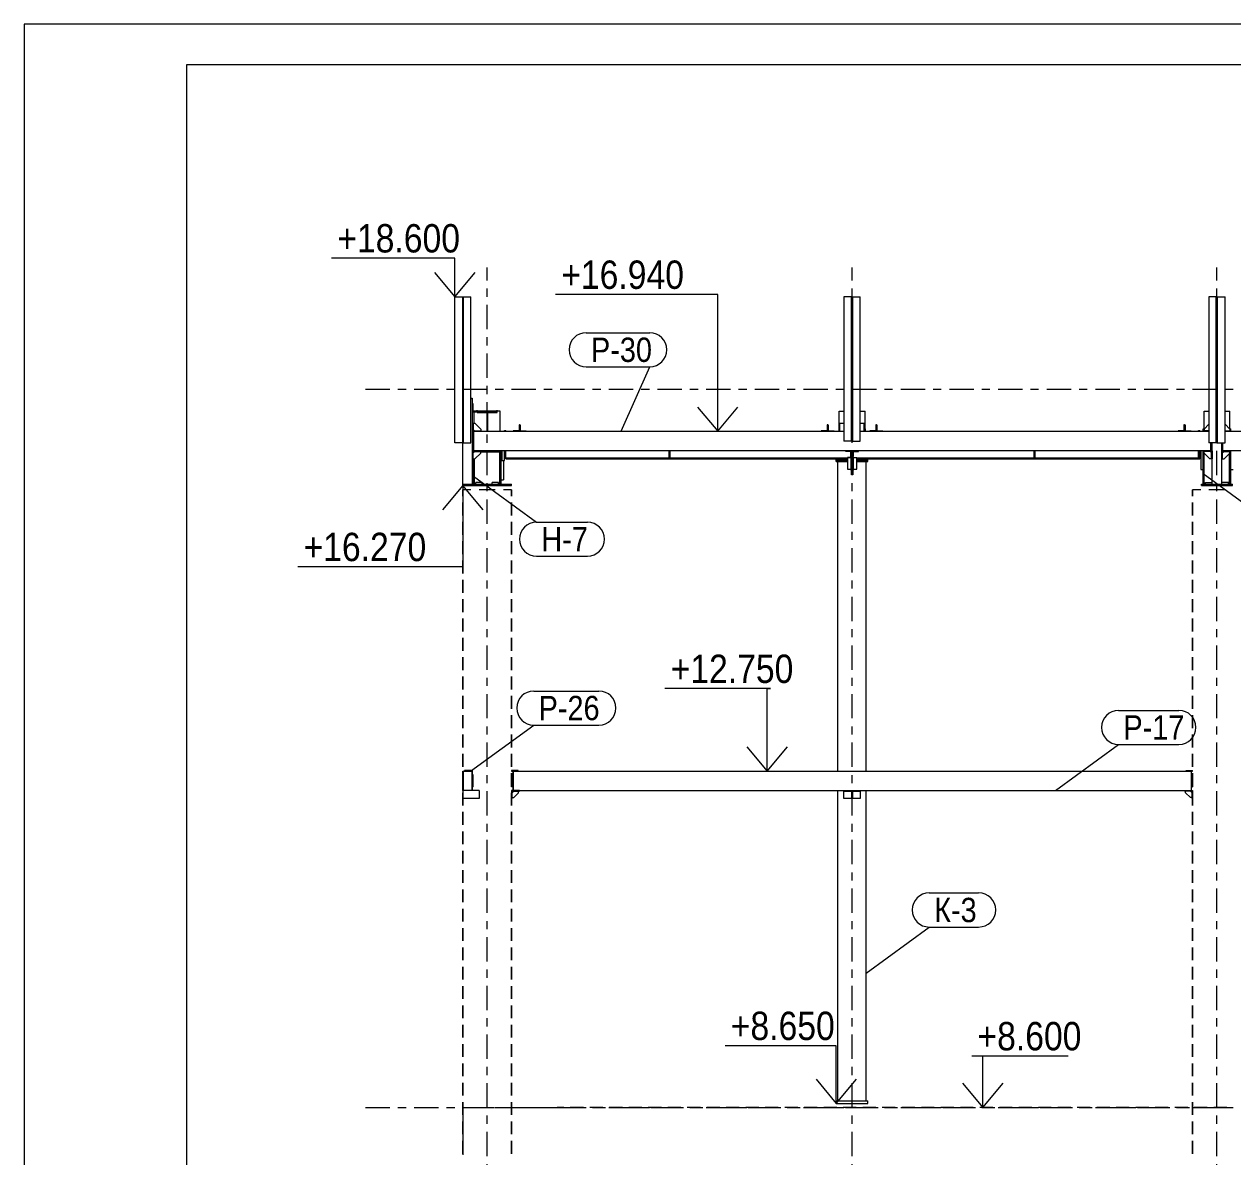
# Model space of a CAD drawing. Header units: millimetres. Extents: x -423 to 766, y -621 to 220.
# Drawn here: x -423.5 to -274.4, y 79.9 to 219.6 of the extents above; entities that cross this region are included whole.
import ezdxf

# ---------------------------------------------------------------- set-up
doc = ezdxf.new("R2010")
doc.units = ezdxf.units.MM
doc.linetypes.add('XKITLINE00', pattern=[0])
doc.linetypes.add('XKITLINE03', pattern=[6, 3, -1, 1, -1])
for name, color, linetype, lineweight in [('DrawingSheet', 5, 'Continuous', 0), ('LevelText', 7, 'Continuous', 0), ('Part', 2, 'Continuous', 0), ('PartMark', 3, 'Continuous', 0), ('ReferenceModel', 1, 'Continuous', 0), ('S-GRID', 1, 'Continuous', 0)]:
    doc.layers.add(name, color=color, linetype=linetype, lineweight=lineweight)
doc.styles.add('GOST type A', font='ARIAL.TTF')

msp = doc.modelspace()

# ---------------------------------------------------------------- linework, layer by layer
at = {"layer": 'DrawingSheet', "linetype": 'XKITLINE00', "lineweight": 0}
for p, q in [((765.51, 219.62), (-423.49, 219.62)), ((-423.49, 219.62), (-423.49, -621.38)), ((760.51, 214.62), (-403.49, 214.62)), ((-403.49, 214.62), (-403.49, -616.38))]:
    msp.add_line(p, q, dxfattribs=at)
at = {"layer": 'LevelText', "linetype": 'XKITLINE00', "lineweight": 0}
for p, q in [((-372.33, 190.76), (-385.58, 190.76)), ((-370.39, 190.76), (-372.33, 190.76)), ((-370.39, 186), (-370.39, 190.76)), ((-372.89, 189), (-370.39, 186)), ((-370.39, 186), (-367.89, 189)), ((-344.71, 186.27), (-357.96, 186.27)), ((-337.96, 186.27), (-344.71, 186.27)), ((-337.96, 169.4), (-337.96, 186.27)), ((-340.46, 172.4), (-337.96, 169.4)), ((-337.96, 169.4), (-335.46, 172.4)), ((-369.39, 162.7), (-371.89, 159.7)), ((-369.39, 162.7), (-369.39, 152.69)), ((-366.89, 159.7), (-369.39, 162.7)), ((-376.49, 152.69), (-389.74, 152.69)), ((-369.39, 152.69), (-376.49, 152.69)), ((-331.44, 137.66), (-344.47, 137.66)), ((-331.87, 127.5), (-331.87, 137.66)), ((-331.87, 137.66), (-331.44, 137.66)), ((-334.37, 130.5), (-331.87, 127.5)), ((-331.87, 127.5), (-329.37, 130.5)), ((-325.39, 93.62), (-337.05, 93.62)), ((-323.34, 93.62), (-325.39, 93.62)), ((-323.34, 86.5), (-323.34, 93.62)), ((-305.26, 92.35), (-306.63, 92.35)), ((-294.75, 92.35), (-306.63, 92.35)), ((-305.26, 86), (-305.26, 92.35)), ((-325.84, 89.5), (-323.34, 86.5)), ((-323.34, 86.5), (-320.84, 89.5)), ((-307.76, 89), (-305.26, 86)), ((-305.26, 86), (-302.76, 89))]:
    msp.add_line(p, q, dxfattribs=at)
at = {"layer": 'Part', "linetype": 'XKITLINE00', "lineweight": 0}
for p, q in [((-370.39, 168), (-370.39, 186)), ((-370.39, 186), (-369.39, 186)), ((-369.39, 168), (-369.39, 186)), ((-369.39, 186), (-368.39, 186)), ((-369.31, 168), (-369.31, 186)), ((-368.39, 168), (-368.39, 186)), ((-321.39, 186), (-322.39, 186)), ((-322.39, 186), (-322.39, 168.2)), ((-321.47, 168.2), (-321.47, 186)), ((-321.39, 186), (-321.39, 168.2)), ((-321.39, 168.2), (-321.39, 186)), ((-321.39, 186), (-320.39, 186)), ((-321.31, 168.2), (-321.31, 186)), ((-320.39, 168.2), (-320.39, 186)), ((-276.39, 186), (-277.39, 186)), ((-277.39, 186), (-277.39, 168)), ((-276.47, 168), (-276.47, 186)), ((-276.39, 186), (-276.39, 168)), ((-276.39, 168), (-276.39, 186)), ((-276.39, 186), (-275.39, 186)), ((-276.31, 168), (-276.31, 186)), ((-275.39, 168), (-275.39, 186)), ((-368.39, 173.5), (-368.24, 173.5)), ((-368.39, 173.46), (-368.19, 173.46)), ((-368.24, 173.5), (-368.24, 173.46)), ((-368.19, 162.9), (-368.19, 173.46)), ((-368.11, 172.8), (-368.19, 172.8)), ((-368.19, 171.8), (-367.64, 171.8)), ((-368.11, 171.88), (-368.11, 172.8)), ((-367.19, 171.88), (-368.11, 171.88)), ((-367.99, 171.88), (-367.99, 171.9)), ((-364.79, 171.9), (-367.99, 171.9)), ((-367.99, 170.4), (-367.99, 171.8)), ((-367.64, 171.9), (-367.64, 172.03)), ((-367.64, 171.72), (-367.64, 171.8)), ((-367.64, 171.8), (-365.14, 171.8)), ((-367.64, 171.72), (-365.14, 171.72)), ((-367.19, 171.8), (-367.19, 171.88)), ((-366.43, 171.72), (-366.43, 169.4)), ((-366.43, 171.72), (-366.35, 171.72)), ((-366.35, 171.72), (-366.35, 169.4)), ((-365.14, 171.9), (-365.14, 172.03)), ((-365.14, 171.72), (-365.14, 171.8)), ((-364.79, 169.4), (-364.79, 171.9)), ((-322.99, 169.7), (-322.99, 171.9)), ((-322.99, 171.9), (-322.39, 171.9)), ((-320.39, 171.9), (-319.79, 171.9)), ((-319.79, 169.7), (-319.79, 171.9)), ((-277.99, 169.7), (-277.99, 171.9)), ((-277.99, 171.9), (-277.39, 171.9)), ((-275.39, 171.9), (-274.79, 171.9)), ((-274.79, 169.7), (-274.79, 171.9)), ((-368.19, 169.4), (-368.19, 170.4)), ((-368.19, 170.4), (-368.11, 170.4)), ((-368.11, 170.4), (-367.91, 170.4)), ((-368.11, 170.4), (-368.11, 169.48)), ((-367.91, 170.4), (-367.19, 169.68)), ((-366.43, 170.76), (-366.35, 170.76)), ((-362.39, 170.2), (-362.46, 170.2)), ((-362.46, 170.2), (-362.46, 169.47)), ((-362.39, 169.4), (-362.39, 170.2)), ((-362.39, 169.4), (-362.39, 170.2)), ((-362.39, 170.2), (-362.32, 170.2)), ((-362.32, 170.2), (-362.32, 169.47)), ((-324.39, 170.2), (-324.46, 170.2)), ((-324.46, 170.2), (-324.46, 169.47)), ((-324.39, 169.4), (-324.39, 170.2)), ((-324.39, 170.2), (-324.32, 170.2)), ((-324.39, 169.4), (-324.39, 170.2)), ((-324.32, 170.2), (-324.32, 169.47)), ((-322.89, 170.4), (-322.39, 170.4)), ((-322.89, 169.4), (-322.89, 170.4)), ((-320.39, 170.4), (-319.89, 170.4)), ((-319.89, 169.4), (-319.89, 170.4)), ((-319.79, 169.8), (-319.79, 170.9)), ((-318.39, 170.2), (-318.46, 170.2)), ((-318.46, 170.2), (-318.46, 169.47)), ((-318.39, 169.4), (-318.39, 170.2)), ((-318.39, 170.2), (-318.32, 170.2)), ((-318.39, 169.4), (-318.39, 170.2)), ((-318.32, 170.2), (-318.32, 169.47)), ((-280.39, 170.2), (-280.46, 170.2)), ((-280.46, 170.2), (-280.46, 169.47)), ((-280.39, 169.4), (-280.39, 170.2)), ((-280.39, 169.4), (-280.39, 170.2)), ((-280.39, 170.2), (-280.32, 170.2)), ((-280.32, 170.2), (-280.32, 169.47)), ((-277.39, 170.28), (-277.99, 169.68)), ((-275.39, 170.28), (-274.79, 169.68)), ((-367.19, 169.4), (-368.19, 169.4)), ((-367.96, 169.48), (-368.11, 169.63)), ((-368.11, 169.48), (-367.19, 169.48)), ((-368.09, 169.35), (-368.09, 167.05)), ((-368.09, 169.35), (-368.05, 169.35)), ((-368.05, 169.4), (-322.39, 169.4)), ((-368.05, 167), (-368.05, 169.4)), ((-367.99, 169.48), (-367.99, 169.51)), ((-367.19, 169.68), (-367.19, 169.48)), ((-367.19, 169.48), (-367.19, 169.4)), ((-364.27, 169.4), (-364.27, 169.5)), ((-364.27, 169.5), (-364.11, 169.5)), ((-364.11, 169.4), (-364.11, 169.5)), ((-364.11, 169.4), (-363.19, 169.4)), ((-364.11, 169.4), (-364.11, 169.4)), ((-362.46, 169.47), (-363.19, 169.47)), ((-363.19, 169.47), (-363.19, 169.4)), ((-362.32, 169.47), (-361.59, 169.47)), ((-361.59, 169.47), (-361.59, 169.4)), ((-361.59, 169.4), (-325.19, 169.4)), ((-324.46, 169.47), (-325.19, 169.47)), ((-325.19, 169.47), (-325.19, 169.4)), ((-324.32, 169.47), (-323.59, 169.47)), ((-323.59, 169.47), (-323.59, 169.4)), ((-323.59, 169.4), (-322.89, 169.4)), ((-322.99, 169.7), (-322.89, 169.7)), ((-322.99, 169.4), (-322.99, 169.7)), ((-322.89, 169.4), (-322.39, 169.4)), ((-320.39, 169.4), (-277.39, 169.4)), ((-320.39, 169.4), (-319.89, 169.4)), ((-319.89, 169.7), (-319.79, 169.7)), ((-319.89, 169.4), (-319.19, 169.4)), ((-319.79, 169.7), (-319.79, 169.4)), ((-318.46, 169.47), (-319.19, 169.47)), ((-319.19, 169.47), (-319.19, 169.4)), ((-318.32, 169.47), (-317.59, 169.47)), ((-317.59, 169.47), (-317.59, 169.4)), ((-317.59, 169.4), (-281.19, 169.4)), ((-280.46, 169.47), (-281.19, 169.47)), ((-281.19, 169.47), (-281.19, 169.4)), ((-280.32, 169.47), (-279.59, 169.47)), ((-279.59, 169.47), (-279.59, 169.4)), ((-279.59, 169.4), (-278.67, 169.4)), ((-278.67, 169.5), (-278.51, 169.5)), ((-278.67, 169.4), (-278.67, 169.5)), ((-278.51, 169.4), (-278.51, 169.5)), ((-278.1, 169.7), (-277.97, 169.7)), ((-278.1, 169.4), (-278.1, 169.7)), ((-277.99, 169.68), (-277.99, 169.48)), ((-277.39, 169.48), (-277.99, 169.48)), ((-277.99, 169.48), (-277.99, 169.4)), ((-277.99, 169.4), (-277.39, 169.4)), ((-275.39, 169.48), (-274.79, 169.48)), ((-275.39, 169.4), (-241.39, 169.4)), ((-274.79, 169.4), (-275.39, 169.4)), ((-274.81, 169.7), (-274.68, 169.7)), ((-274.79, 169.68), (-274.79, 169.48)), ((-274.79, 169.48), (-274.79, 169.4)), ((-274.68, 169.4), (-274.68, 169.7)), ((-369.39, 168), (-370.39, 168)), ((-369.39, 162.9), (-369.39, 168)), ((-369.39, 168), (-368.39, 168)), ((-368.19, 167), (-368.19, 166)), ((-367.19, 167), (-368.19, 167)), ((-368.09, 168.1), (-368.1, 168.1)), ((-368.1, 168.1), (-368.1, 167.8)), ((-368.1, 167.8), (-368.09, 167.8)), ((-368.1, 167), (-368.1, 167.8)), ((-368.09, 167.05), (-368.05, 167.05)), ((-277.13, 167), (-368.05, 167)), ((-367.19, 166.92), (-367.19, 167)), ((-364.84, 166.95), (-367.19, 166.95)), ((-364.84, 166.85), (-364.84, 166.95)), ((-364.83, 162.9), (-364.83, 167)), ((-364.68, 162.9), (-364.68, 167)), ((-364.67, 166), (-364.67, 167)), ((-364.57, 167), (-364.57, 166)), ((-364.27, 165.8), (-364.27, 167)), ((-364.11, 166.14), (-364.11, 167)), ((-343.97, 167), (-343.97, 166.15)), ((-343.81, 166.15), (-343.81, 167)), ((-321.39, 168.2), (-322.39, 168.2)), ((-322.17, 166.92), (-322.17, 167)), ((-322.17, 167), (-321.47, 167)), ((-321.47, 167), (-321.47, 166.3)), ((-321.31, 167), (-321.47, 167)), ((-321.47, 167), (-321.47, 165.68)), ((-321.39, 168.2), (-320.39, 168.2)), ((-321.31, 167), (-321.31, 166.3)), ((-320.61, 167), (-321.31, 167)), ((-321.31, 167), (-321.31, 165.68)), ((-320.61, 166.92), (-320.61, 167)), ((-298.97, 167), (-298.97, 166.15)), ((-298.81, 166.15), (-298.81, 167)), ((-278.67, 166.14), (-278.67, 167)), ((-278.51, 166), (-278.51, 167)), ((-278.4, 167), (-278.4, 164.7)), ((-278.1, 162.9), (-278.1, 167)), ((-277.99, 166.92), (-277.99, 167)), ((-277.99, 167), (-276.99, 167)), ((-276.39, 168), (-277.39, 168)), ((-277.13, 167), (-277.13, 168)), ((-277.09, 167.05), (-277.13, 167.05)), ((-277.09, 168), (-277.09, 167.05)), ((-276.99, 162.9), (-276.99, 168)), ((-276.99, 167), (-276.99, 166)), ((-276.39, 168), (-275.39, 168)), ((-275.79, 162.9), (-275.79, 168)), ((-275.79, 167), (-275.79, 166)), ((-274.79, 167), (-275.79, 167)), ((-275.69, 168), (-275.69, 167.05)), ((-275.69, 167.05), (-275.65, 167.05)), ((-275.65, 167), (-275.65, 168)), ((-205.13, 167), (-275.65, 167)), ((-274.79, 166.92), (-274.79, 167)), ((-274.68, 162.9), (-274.68, 167)), ((-368.19, 166), (-368.11, 166)), ((-368.19, 165.8), (-368.1, 165.8)), ((-368.11, 166.77), (-367.96, 166.92)), ((-368.11, 166), (-368.11, 166.92)), ((-368.11, 166.92), (-367.19, 166.92)), ((-368.11, 166), (-367.91, 166)), ((-368.1, 166.78), (-368.1, 166.92)), ((-368.1, 162.9), (-368.1, 166)), ((-367.95, 162.9), (-367.95, 166)), ((-367.91, 166), (-367.19, 166.72)), ((-367.19, 166.72), (-367.19, 166.92)), ((-367.19, 166.85), (-364.84, 166.85)), ((-364.68, 165.8), (-364.38, 165.8)), ((-364.57, 166), (-364.67, 166)), ((-364.57, 166), (-364.57, 165.8)), ((-364.57, 165.8), (-364.27, 165.8)), ((-364.38, 165.8), (-364.38, 163.4)), ((-364.11, 166.14), (-321.97, 166.14)), ((-364.11, 166), (-364.11, 166.14)), ((-364.11, 166), (-323.34, 166)), ((-343.97, 166.15), (-343.81, 166.15)), ((-323.34, 165.84), (-323.34, 166)), ((-323.34, 166), (-321.97, 166)), ((-323.34, 165.84), (-321.97, 165.84)), ((-323.34, 165.68), (-323.34, 165.84)), ((-323.34, 165.84), (-321.97, 165.84)), ((-323.34, 165.68), (-321.97, 165.68)), ((-323.13, 127.5), (-323.13, 165.68)), ((-321.55, 166.92), (-322.17, 166.92)), ((-321.47, 166.18), (-321.97, 166.18)), ((-321.97, 166.18), (-321.97, 164.73)), ((-321.97, 166.16), (-321.55, 166.16)), ((-321.55, 166.3), (-321.55, 166.92)), ((-321.47, 166.3), (-321.55, 166.3)), ((-321.55, 166.16), (-321.55, 164.6)), ((-321.55, 166.03), (-321.47, 166.03)), ((-321.47, 165), (-321.47, 165.68)), ((-321.31, 165.68), (-321.47, 165.68)), ((-321.31, 166.3), (-321.23, 166.3)), ((-321.31, 166.18), (-320.81, 166.18)), ((-321.31, 166.03), (-321.23, 166.03)), ((-321.31, 165), (-321.31, 165.68)), ((-321.23, 166.3), (-321.23, 166.92)), ((-321.23, 166.92), (-320.61, 166.92)), ((-321.23, 164.6), (-321.23, 166.16)), ((-321.23, 166.16), (-320.81, 166.16)), ((-320.81, 164.73), (-320.81, 166.18)), ((-320.81, 166.14), (-278.67, 166.14)), ((-320.81, 166), (-319.44, 166)), ((-320.81, 165.84), (-319.44, 165.84)), ((-320.81, 165.84), (-319.44, 165.84)), ((-320.81, 165.68), (-319.44, 165.68)), ((-319.65, 127.5), (-319.65, 165.68)), ((-319.44, 166), (-278.67, 166)), ((-319.44, 165.84), (-319.44, 166)), ((-319.44, 165.68), (-319.44, 165.84)), ((-298.97, 166.15), (-298.81, 166.15)), ((-278.67, 166), (-278.67, 166.14)), ((-278.67, 166), (-278.51, 166)), ((-277.99, 166.72), (-277.99, 166.92)), ((-277.07, 166.92), (-277.99, 166.92)), ((-277.27, 166), (-277.99, 166.72)), ((-277.95, 162.9), (-277.95, 166.68)), ((-277.07, 166), (-277.27, 166)), ((-277.07, 166.77), (-277.22, 166.92)), ((-277.07, 166), (-277.07, 166.92)), ((-276.99, 166), (-277.07, 166)), ((-275.79, 166), (-275.71, 166)), ((-275.71, 166), (-275.71, 166.92)), ((-275.71, 166.92), (-274.79, 166.92)), ((-275.71, 166.77), (-275.56, 166.92)), ((-275.71, 166), (-275.51, 166)), ((-275.51, 166), (-274.79, 166.72)), ((-274.83, 162.9), (-274.83, 166.68)), ((-274.79, 166.72), (-274.79, 166.92)), ((-321.97, 164.73), (-321.55, 164.73)), ((-321.55, 164.6), (-321.47, 164.6)), ((-321.47, 165.23), (-321.31, 165.23)), ((-321.47, 164.03), (-321.47, 165)), ((-321.47, 164.93), (-321.31, 164.93)), ((-321.31, 164.03), (-321.47, 164.03)), ((-321.31, 165), (-321.31, 164.03)), ((-321.31, 164.6), (-321.23, 164.6)), ((-321.23, 164.73), (-320.81, 164.73)), ((-278.4, 164.7), (-278.1, 164.7)), ((-274.68, 164.7), (-274.38, 164.7)), ((-369.39, 162.9), (-368.19, 162.9)), ((-369.39, 162.7), (-369.39, 162.9)), ((-369.39, 162.9), (-363.39, 162.9)), ((-369.39, 162.7), (-363.39, 162.7)), ((-368.19, 163.4), (-368.1, 163.4)), ((-367.79, 162.9), (-367.79, 163.1)), ((-366.99, 163.1), (-367.79, 163.1)), ((-366.99, 162.9), (-366.99, 163.1)), ((-365.79, 162.9), (-365.79, 163.1)), ((-364.99, 163.1), (-365.79, 163.1)), ((-364.99, 162.9), (-364.99, 163.1)), ((-364.68, 163.4), (-364.38, 163.4)), ((-363.39, 162.7), (-363.39, 162.9)), ((-278.29, 162.7), (-278.29, 162.9)), ((-278.29, 162.9), (-274.49, 162.9)), ((-278.29, 162.7), (-274.49, 162.7)), ((-277.79, 162.9), (-277.79, 163.1)), ((-277.79, 163.1), (-276.99, 163.1)), ((-276.99, 162.9), (-275.79, 162.9)), ((-274.99, 163.1), (-275.79, 163.1)), ((-274.99, 162.9), (-274.99, 163.1)), ((-274.49, 162.7), (-274.49, 162.9)), ((-369.39, 125.1), (-369.39, 127.5)), ((-369.39, 127.5), (-369.19, 127.5)), ((-368.23, 127.46), (-369.35, 127.46)), ((-369.35, 127.46), (-369.35, 125.14)), ((-369.19, 127.5), (-369.19, 127.58)), ((-368.19, 127.58), (-369.19, 127.58)), ((-368.19, 127.5), (-369.19, 127.5)), ((-368.23, 125.14), (-368.23, 127.46)), ((-368.19, 127.5), (-368.19, 127.58)), ((-368.19, 127.05), (-368.19, 127.5)), ((-368.11, 127.05), (-368.19, 127.05)), ((-368.19, 125.55), (-368.19, 127.05)), ((-368.11, 125.55), (-368.11, 127.05)), ((-362.59, 127.58), (-363.39, 127.58)), ((-363.39, 127.58), (-363.39, 127.5)), ((-363.39, 127.5), (-363.19, 127.5)), ((-363.39, 127.05), (-363.23, 127.05)), ((-363.39, 125.55), (-363.39, 127.05)), ((-363.23, 127.46), (-363.23, 125.14)), ((-363.23, 127.46), (-363.19, 127.46)), ((-363.19, 127.5), (-363.19, 125.1)), ((-363.19, 127.5), (-279.59, 127.5)), ((-362.59, 127.5), (-362.59, 127.58)), ((-280.19, 127.5), (-280.19, 127.58)), ((-280.19, 127.58), (-279.39, 127.58)), ((-279.59, 127.5), (-279.59, 125.1)), ((-279.59, 127.5), (-279.39, 127.5)), ((-279.55, 127.46), (-279.59, 127.46)), ((-279.55, 125.14), (-279.55, 127.46)), ((-279.55, 127.05), (-279.39, 127.05)), ((-279.39, 127.5), (-279.39, 127.58)), ((-279.39, 127.05), (-279.39, 125.55)), ((-368.11, 125.55), (-368.19, 125.55)), ((-368.19, 125.1), (-368.19, 125.55)), ((-363.23, 125.55), (-363.39, 125.55)), ((-279.55, 125.55), (-279.39, 125.55)), ((-367.39, 125.1), (-369.39, 125.1)), ((-369.39, 125.1), (-369.39, 124.1)), ((-367.39, 124.1), (-369.39, 124.1)), ((-369.35, 125.14), (-368.23, 125.14)), ((-367.39, 125.1), (-367.39, 124.1)), ((-363.39, 125.1), (-363.39, 124.1)), ((-362.39, 125.1), (-363.39, 125.1)), ((-363.39, 124.1), (-363.31, 124.1)), ((-363.31, 124.82), (-363.11, 125.02)), ((-363.31, 124.1), (-363.31, 125.02)), ((-363.31, 125.02), (-362.39, 125.02)), ((-363.31, 124.22), (-363.11, 124.22)), ((-363.23, 125.14), (-363.19, 125.14)), ((-363.19, 125.1), (-279.59, 125.1)), ((-363.11, 124.22), (-362.51, 124.82)), ((-362.51, 124.82), (-362.51, 125.02)), ((-362.39, 125.02), (-362.39, 125.1)), ((-323.13, 86.8), (-323.13, 125.1)), ((-322.39, 124.1), (-322.39, 125.1)), ((-322.39, 125.02), (-320.39, 125.02)), ((-320.39, 124.1), (-322.39, 124.1)), ((-321.44, 124.22), (-321.44, 125.02)), ((-321.44, 124.82), (-321.34, 124.82)), ((-321.34, 124.22), (-321.44, 124.22)), ((-321.34, 125.02), (-321.34, 124.22)), ((-320.39, 125.1), (-320.39, 124.1)), ((-319.65, 86.8), (-319.65, 125.1)), ((-280.39, 125.02), (-280.39, 125.1)), ((-280.39, 125.1), (-279.39, 125.1)), ((-279.47, 125.02), (-280.39, 125.02)), ((-280.27, 124.82), (-280.27, 125.02)), ((-279.67, 124.22), (-280.27, 124.82)), ((-279.47, 124.82), (-279.67, 125.02)), ((-279.47, 124.22), (-279.67, 124.22)), ((-279.59, 125.14), (-279.55, 125.14)), ((-279.47, 124.1), (-279.47, 125.02)), ((-279.39, 124.1), (-279.47, 124.1)), ((-279.39, 125.1), (-279.39, 124.1)), ((-323.34, 86.5), (-323.34, 86.8)), ((-323.34, 86.8), (-319.44, 86.8)), ((-323.34, 86.5), (-319.44, 86.5)), ((-319.44, 86.5), (-319.44, 86.8))]:
    msp.add_line(p, q, dxfattribs=at)
at = {"layer": 'PartMark', "linetype": 'XKITLINE00', "lineweight": 0}
for p, q in [((-354.19, 181.56), (-346.34, 181.56)), ((-354.19, 177.36), (-346.34, 177.36)), ((-349.86, 169.4), (-346.34, 177.36)), ((-278.09, 164.2), (-270.31, 158.52)), ((-368.09, 163.88), (-360.31, 158.2)), ((-360.31, 158.2), (-354.03, 158.2)), ((-360.31, 154), (-354.03, 154)), ((-360.65, 137.37), (-352.61, 137.37)), ((-288.53, 134.98), (-281.08, 134.98)), ((-368.43, 127.5), (-360.65, 133.17)), ((-360.65, 133.17), (-352.61, 133.17)), ((-296.31, 125.1), (-288.53, 130.78)), ((-288.53, 130.78), (-281.08, 130.78)), ((-311.87, 112.46), (-305.78, 112.46)), ((-319.65, 102.58), (-311.87, 108.26)), ((-311.87, 108.26), (-305.78, 108.26))]:
    msp.add_line(p, q, dxfattribs=at)
for centre, start, end in [((-354.19, 179.46), 90, 270), ((-346.34, 179.46), 270, 90), ((-360.31, 156.1), 90, 270), ((-354.03, 156.1), 270, 90), ((-360.65, 135.27), 90, 270), ((-352.61, 135.27), 270, 90), ((-288.53, 132.88), 90, 270), ((-281.08, 132.88), 270, 90), ((-311.87, 110.36), 90, 270), ((-305.78, 110.36), 270, 90)]:
    msp.add_arc(centre, 2.1, start, end, dxfattribs=at)
at = {"layer": 'ReferenceModel', "linetype": 'XKITLINE00', "lineweight": 0}
for p, q in [((-368.39, 162.2), (-369.39, 162.2)), ((-368.39, 162.2), (-369.39, 162.2)), ((-369.39, 162.2), (-369.39, 161.4)), ((-369.39, 161.4), (-369.39, 162.2)), ((-368.39, 162.2), (-369.39, 162.2)), ((-369.39, 162.2), (-369.39, 161.4)), ((-365.39, 162.2), (-367.39, 162.2)), ((-365.39, 162.2), (-367.39, 162.2)), ((-365.39, 162.2), (-367.39, 162.2)), ((-363.39, 162.2), (-364.39, 162.2)), ((-363.39, 162.2), (-364.39, 162.2)), ((-363.39, 162.2), (-364.39, 162.2)), ((-363.39, 162.2), (-363.39, 161.4)), ((-363.39, 161.4), (-363.39, 162.2)), ((-363.39, 162.2), (-363.39, 161.4)), ((-278.39, 162.2), (-279.39, 162.2)), ((-278.39, 162.2), (-279.39, 162.2)), ((-279.39, 162.2), (-279.39, 161.4)), ((-279.39, 161.4), (-279.39, 162.2)), ((-278.39, 162.2), (-279.39, 162.2)), ((-279.39, 162.2), (-279.39, 161.4)), ((-275.39, 162.2), (-277.39, 162.2)), ((-275.39, 162.2), (-277.39, 162.2)), ((-275.39, 162.2), (-277.39, 162.2)), ((-369.39, 160.61), (-369.39, 159.02)), ((-369.39, 159.02), (-369.39, 160.61)), ((-369.39, 160.61), (-369.39, 159.02)), ((-363.39, 160.61), (-363.39, 159.02)), ((-363.39, 159.02), (-363.39, 160.61)), ((-363.39, 160.61), (-363.39, 159.02)), ((-279.39, 160.61), (-279.39, 159.02)), ((-279.39, 159.02), (-279.39, 160.61)), ((-279.39, 160.61), (-279.39, 159.02)), ((-369.39, 158.22), (-369.39, 156.63)), ((-369.39, 156.63), (-369.39, 158.22)), ((-369.39, 158.22), (-369.39, 156.63)), ((-363.39, 158.22), (-363.39, 156.63)), ((-363.39, 156.63), (-363.39, 158.22)), ((-363.39, 158.22), (-363.39, 156.63)), ((-279.39, 158.22), (-279.39, 156.63)), ((-279.39, 156.63), (-279.39, 158.22)), ((-279.39, 158.22), (-279.39, 156.63)), ((-369.39, 155.84), (-369.39, 154.25)), ((-369.39, 154.25), (-369.39, 155.84)), ((-369.39, 155.84), (-369.39, 154.25)), ((-363.39, 155.84), (-363.39, 154.25)), ((-363.39, 154.25), (-363.39, 155.84)), ((-363.39, 155.84), (-363.39, 154.25)), ((-279.39, 155.84), (-279.39, 154.25)), ((-279.39, 154.25), (-279.39, 155.84)), ((-279.39, 155.84), (-279.39, 154.25)), ((-369.39, 153.45), (-369.39, 151.86)), ((-369.39, 151.86), (-369.39, 153.45)), ((-369.39, 153.45), (-369.39, 151.86)), ((-363.39, 153.45), (-363.39, 151.86)), ((-363.39, 151.86), (-363.39, 153.45)), ((-363.39, 153.45), (-363.39, 151.86)), ((-279.39, 153.45), (-279.39, 151.86)), ((-279.39, 151.86), (-279.39, 153.45)), ((-279.39, 153.45), (-279.39, 151.86)), ((-369.39, 151.07), (-369.39, 149.48)), ((-369.39, 149.48), (-369.39, 151.07)), ((-369.39, 151.07), (-369.39, 149.48)), ((-363.39, 151.07), (-363.39, 149.48)), ((-363.39, 149.48), (-363.39, 151.07)), ((-363.39, 151.07), (-363.39, 149.48)), ((-279.39, 151.07), (-279.39, 149.48)), ((-279.39, 149.48), (-279.39, 151.07)), ((-279.39, 151.07), (-279.39, 149.48)), ((-369.39, 148.68), (-369.39, 147.09)), ((-369.39, 147.09), (-369.39, 148.68)), ((-369.39, 148.68), (-369.39, 147.09)), ((-363.39, 148.68), (-363.39, 147.09)), ((-363.39, 147.09), (-363.39, 148.68)), ((-363.39, 148.68), (-363.39, 147.09)), ((-279.39, 148.68), (-279.39, 147.09)), ((-279.39, 147.09), (-279.39, 148.68)), ((-279.39, 148.68), (-279.39, 147.09)), ((-369.39, 146.3), (-369.39, 144.71)), ((-369.39, 144.71), (-369.39, 146.3)), ((-369.39, 146.3), (-369.39, 144.71)), ((-363.39, 146.3), (-363.39, 144.71)), ((-363.39, 144.71), (-363.39, 146.3)), ((-363.39, 146.3), (-363.39, 144.71)), ((-279.39, 146.3), (-279.39, 144.71)), ((-279.39, 144.71), (-279.39, 146.3)), ((-279.39, 146.3), (-279.39, 144.71)), ((-369.39, 143.91), (-369.39, 142.32)), ((-369.39, 142.32), (-369.39, 143.91)), ((-369.39, 143.91), (-369.39, 142.32)), ((-363.39, 143.91), (-363.39, 142.32)), ((-363.39, 142.32), (-363.39, 143.91)), ((-363.39, 143.91), (-363.39, 142.32)), ((-279.39, 143.91), (-279.39, 142.32)), ((-279.39, 142.32), (-279.39, 143.91)), ((-279.39, 143.91), (-279.39, 142.32)), ((-369.39, 141.53), (-369.39, 139.94)), ((-369.39, 139.94), (-369.39, 141.53)), ((-369.39, 141.53), (-369.39, 139.94)), ((-363.39, 141.53), (-363.39, 139.94)), ((-363.39, 139.94), (-363.39, 141.53)), ((-363.39, 141.53), (-363.39, 139.94)), ((-279.39, 141.53), (-279.39, 139.94)), ((-279.39, 139.94), (-279.39, 141.53)), ((-279.39, 141.53), (-279.39, 139.94)), ((-369.39, 139.14), (-369.39, 137.55)), ((-369.39, 137.55), (-369.39, 139.14)), ((-369.39, 139.14), (-369.39, 137.55)), ((-363.39, 139.14), (-363.39, 137.55)), ((-363.39, 137.55), (-363.39, 139.14)), ((-363.39, 139.14), (-363.39, 137.55)), ((-279.39, 139.14), (-279.39, 137.55)), ((-279.39, 137.55), (-279.39, 139.14)), ((-279.39, 139.14), (-279.39, 137.55)), ((-369.39, 136.76), (-369.39, 135.17)), ((-369.39, 135.17), (-369.39, 136.76)), ((-369.39, 136.76), (-369.39, 135.17)), ((-363.39, 136.76), (-363.39, 135.17)), ((-363.39, 135.17), (-363.39, 136.76)), ((-363.39, 136.76), (-363.39, 135.17)), ((-279.39, 136.76), (-279.39, 135.17)), ((-279.39, 135.17), (-279.39, 136.76)), ((-279.39, 136.76), (-279.39, 135.17)), ((-369.39, 134.37), (-369.39, 132.78)), ((-369.39, 132.78), (-369.39, 134.37)), ((-369.39, 134.37), (-369.39, 132.78)), ((-363.39, 134.37), (-363.39, 132.78)), ((-363.39, 132.78), (-363.39, 134.37)), ((-363.39, 134.37), (-363.39, 132.78)), ((-279.39, 134.37), (-279.39, 132.78)), ((-279.39, 132.78), (-279.39, 134.37)), ((-279.39, 134.37), (-279.39, 132.78)), ((-369.39, 131.99), (-369.39, 130.4)), ((-369.39, 130.4), (-369.39, 131.99)), ((-369.39, 131.99), (-369.39, 130.4)), ((-363.39, 131.99), (-363.39, 130.4)), ((-363.39, 130.4), (-363.39, 131.99)), ((-363.39, 131.99), (-363.39, 130.4)), ((-279.39, 131.99), (-279.39, 130.4)), ((-279.39, 130.4), (-279.39, 131.99)), ((-279.39, 131.99), (-279.39, 130.4)), ((-369.39, 129.6), (-369.39, 128.01)), ((-369.39, 128.01), (-369.39, 129.6)), ((-369.39, 129.6), (-369.39, 128.01)), ((-363.39, 129.6), (-363.39, 128.01)), ((-363.39, 128.01), (-363.39, 129.6)), ((-363.39, 129.6), (-363.39, 128.01)), ((-279.39, 129.6), (-279.39, 128.01)), ((-279.39, 128.01), (-279.39, 129.6)), ((-279.39, 129.6), (-279.39, 128.01)), ((-369.39, 127.22), (-369.39, 125.63)), ((-369.39, 125.63), (-369.39, 127.22)), ((-369.39, 127.22), (-369.39, 125.63)), ((-363.39, 127.22), (-363.39, 125.63)), ((-363.39, 125.63), (-363.39, 127.22)), ((-363.39, 127.22), (-363.39, 125.63)), ((-279.39, 127.22), (-279.39, 125.63)), ((-279.39, 125.63), (-279.39, 127.22)), ((-279.39, 127.22), (-279.39, 125.63)), ((-369.39, 124.83), (-369.39, 123.24)), ((-369.39, 123.24), (-369.39, 124.83)), ((-369.39, 124.83), (-369.39, 123.24)), ((-363.39, 124.83), (-363.39, 123.24)), ((-363.39, 123.24), (-363.39, 124.83)), ((-363.39, 124.83), (-363.39, 123.24)), ((-279.39, 124.83), (-279.39, 123.24)), ((-279.39, 123.24), (-279.39, 124.83)), ((-279.39, 124.83), (-279.39, 123.24)), ((-369.39, 122.45), (-369.39, 120.85)), ((-369.39, 120.85), (-369.39, 122.45)), ((-369.39, 122.45), (-369.39, 120.85)), ((-363.39, 122.45), (-363.39, 120.85)), ((-363.39, 120.85), (-363.39, 122.45)), ((-363.39, 122.45), (-363.39, 120.85)), ((-279.39, 122.45), (-279.39, 120.85)), ((-279.39, 120.85), (-279.39, 122.45)), ((-279.39, 122.45), (-279.39, 120.85)), ((-369.39, 120.06), (-369.39, 118.47)), ((-369.39, 118.47), (-369.39, 120.06)), ((-369.39, 120.06), (-369.39, 118.47)), ((-363.39, 120.06), (-363.39, 118.47)), ((-363.39, 118.47), (-363.39, 120.06)), ((-363.39, 120.06), (-363.39, 118.47)), ((-279.39, 120.06), (-279.39, 118.47)), ((-279.39, 118.47), (-279.39, 120.06)), ((-279.39, 120.06), (-279.39, 118.47)), ((-369.39, 117.67), (-369.39, 116.08)), ((-369.39, 116.08), (-369.39, 117.67)), ((-369.39, 117.67), (-369.39, 116.08)), ((-363.39, 117.67), (-363.39, 116.08)), ((-363.39, 116.08), (-363.39, 117.67)), ((-363.39, 117.67), (-363.39, 116.08)), ((-279.39, 117.67), (-279.39, 116.08)), ((-279.39, 116.08), (-279.39, 117.67)), ((-279.39, 117.67), (-279.39, 116.08)), ((-369.39, 115.29), (-369.39, 113.7)), ((-369.39, 113.7), (-369.39, 115.29)), ((-369.39, 115.29), (-369.39, 113.7)), ((-363.39, 115.29), (-363.39, 113.7)), ((-363.39, 113.7), (-363.39, 115.29)), ((-363.39, 115.29), (-363.39, 113.7)), ((-279.39, 115.29), (-279.39, 113.7)), ((-279.39, 113.7), (-279.39, 115.29)), ((-279.39, 115.29), (-279.39, 113.7)), ((-369.39, 112.9), (-369.39, 111.31)), ((-369.39, 111.31), (-369.39, 112.9)), ((-369.39, 112.9), (-369.39, 111.31)), ((-363.39, 112.9), (-363.39, 111.31)), ((-363.39, 111.31), (-363.39, 112.9)), ((-363.39, 112.9), (-363.39, 111.31)), ((-279.39, 112.9), (-279.39, 111.31)), ((-279.39, 111.31), (-279.39, 112.9)), ((-279.39, 112.9), (-279.39, 111.31)), ((-369.39, 110.52), (-369.39, 108.93)), ((-369.39, 108.93), (-369.39, 110.52)), ((-369.39, 110.52), (-369.39, 108.93)), ((-363.39, 110.52), (-363.39, 108.93)), ((-363.39, 108.93), (-363.39, 110.52)), ((-363.39, 110.52), (-363.39, 108.93)), ((-279.39, 110.52), (-279.39, 108.93)), ((-279.39, 108.93), (-279.39, 110.52)), ((-279.39, 110.52), (-279.39, 108.93)), ((-369.39, 108.13), (-369.39, 106.54)), ((-369.39, 106.54), (-369.39, 108.13)), ((-369.39, 108.13), (-369.39, 106.54)), ((-363.39, 108.13), (-363.39, 106.54)), ((-363.39, 106.54), (-363.39, 108.13)), ((-363.39, 108.13), (-363.39, 106.54)), ((-279.39, 108.13), (-279.39, 106.54)), ((-279.39, 106.54), (-279.39, 108.13)), ((-279.39, 108.13), (-279.39, 106.54)), ((-369.39, 105.75), (-369.39, 104.16)), ((-369.39, 104.16), (-369.39, 105.75)), ((-369.39, 105.75), (-369.39, 104.16)), ((-363.39, 105.75), (-363.39, 104.16)), ((-363.39, 104.16), (-363.39, 105.75)), ((-363.39, 105.75), (-363.39, 104.16)), ((-279.39, 105.75), (-279.39, 104.16)), ((-279.39, 104.16), (-279.39, 105.75)), ((-279.39, 105.75), (-279.39, 104.16)), ((-369.39, 103.36), (-369.39, 101.77)), ((-369.39, 101.77), (-369.39, 103.36)), ((-369.39, 103.36), (-369.39, 101.77)), ((-363.39, 103.36), (-363.39, 101.77)), ((-363.39, 101.77), (-363.39, 103.36)), ((-363.39, 103.36), (-363.39, 101.77)), ((-279.39, 103.36), (-279.39, 101.77)), ((-279.39, 101.77), (-279.39, 103.36)), ((-279.39, 103.36), (-279.39, 101.77)), ((-369.39, 100.98), (-369.39, 99.39)), ((-369.39, 99.39), (-369.39, 100.98)), ((-369.39, 100.98), (-369.39, 99.39)), ((-363.39, 100.98), (-363.39, 99.39)), ((-363.39, 99.39), (-363.39, 100.98)), ((-363.39, 100.98), (-363.39, 99.39)), ((-279.39, 100.98), (-279.39, 99.39)), ((-279.39, 99.39), (-279.39, 100.98)), ((-279.39, 100.98), (-279.39, 99.39)), ((-369.39, 98.59), (-369.39, 97)), ((-369.39, 97), (-369.39, 98.59)), ((-369.39, 98.59), (-369.39, 97)), ((-363.39, 98.59), (-363.39, 97)), ((-363.39, 97), (-363.39, 98.59)), ((-363.39, 98.59), (-363.39, 97)), ((-279.39, 98.59), (-279.39, 97)), ((-279.39, 97), (-279.39, 98.59)), ((-279.39, 98.59), (-279.39, 97)), ((-369.39, 96.21), (-369.39, 94.62)), ((-369.39, 94.62), (-369.39, 96.21)), ((-369.39, 96.21), (-369.39, 94.62)), ((-363.39, 96.21), (-363.39, 94.62)), ((-363.39, 94.62), (-363.39, 96.21)), ((-363.39, 96.21), (-363.39, 94.62)), ((-279.39, 96.21), (-279.39, 94.62)), ((-279.39, 94.62), (-279.39, 96.21)), ((-279.39, 96.21), (-279.39, 94.62)), ((-369.39, 93.82), (-369.39, 92.23)), ((-369.39, 92.23), (-369.39, 93.82)), ((-369.39, 93.82), (-369.39, 92.23)), ((-363.39, 93.82), (-363.39, 92.23)), ((-363.39, 92.23), (-363.39, 93.82)), ((-363.39, 93.82), (-363.39, 92.23)), ((-279.39, 93.82), (-279.39, 92.23)), ((-279.39, 92.23), (-279.39, 93.82)), ((-279.39, 93.82), (-279.39, 92.23)), ((-369.39, 91.44), (-369.39, 89.85)), ((-369.39, 89.85), (-369.39, 91.44)), ((-369.39, 91.44), (-369.39, 89.85)), ((-363.39, 91.44), (-363.39, 89.85)), ((-363.39, 89.85), (-363.39, 91.44)), ((-363.39, 91.44), (-363.39, 89.85)), ((-279.39, 91.44), (-279.39, 89.85)), ((-279.39, 89.85), (-279.39, 91.44)), ((-279.39, 91.44), (-279.39, 89.85)), ((-369.39, 89.05), (-369.39, 87.46)), ((-369.39, 87.46), (-369.39, 89.05)), ((-369.39, 89.05), (-369.39, 87.46)), ((-363.39, 89.05), (-363.39, 87.46)), ((-363.39, 87.46), (-363.39, 89.05)), ((-363.39, 89.05), (-363.39, 87.46)), ((-279.39, 89.05), (-279.39, 87.46)), ((-279.39, 87.46), (-279.39, 89.05)), ((-279.39, 89.05), (-279.39, 87.46)), ((-369.39, 86.67), (-369.39, 85.08)), ((-369.39, 85.08), (-369.39, 86.67)), ((-369.39, 86.67), (-369.39, 85.08)), ((-363.39, 86.67), (-363.39, 85.08)), ((-363.39, 85.08), (-363.39, 86.67)), ((-363.39, 86.67), (-363.39, 85.08)), ((-279.39, 86.67), (-279.39, 85.08)), ((-279.39, 85.08), (-279.39, 86.67)), ((-279.39, 86.67), (-279.39, 85.08)), ((-369.39, 86), (-369.39, 86)), ((-369.39, 86), (-369.39, 85.17)), ((-369.39, 86), (-368.59, 86)), ((-369.39, 86), (-368.42, 86)), ((-369.39, 85.46), (-369.39, 86)), ((-369.39, 86), (-368.42, 86)), ((-369.39, 85.46), (-369.39, 84.3)), ((-367.79, 86), (-366.19, 86)), ((-367.44, 86), (-365.5, 86)), ((-367.44, 86), (-365.5, 86)), ((-365.39, 86), (-363.79, 86)), ((-364.53, 86), (-362.59, 86)), ((-364.53, 86), (-362.59, 86)), ((-362.99, 86), (-361.39, 86)), ((-361.62, 86), (-359.68, 86)), ((-361.62, 86), (-359.68, 86)), ((-360.59, 86), (-358.99, 86)), ((-358.71, 86), (-357.74, 86)), ((-358.71, 86), (-357.74, 86)), ((-358.19, 86), (-356.59, 86)), ((-356.94, 86), (-357.74, 86)), ((-354.53, 86), (-356.14, 86)), ((-355.79, 86), (-354.19, 86)), ((-352.13, 86), (-353.73, 86)), ((-353.39, 86), (-351.79, 86)), ((-349.72, 86), (-351.33, 86)), ((-350.99, 86), (-349.39, 86)), ((-347.32, 86), (-348.92, 86)), ((-348.59, 86), (-346.99, 86)), ((-344.91, 86), (-346.52, 86)), ((-346.19, 86), (-344.59, 86)), ((-342.51, 86), (-344.11, 86)), ((-343.79, 86), (-342.19, 86)), ((-340.1, 86), (-341.71, 86)), ((-341.39, 86), (-339.79, 86)), ((-337.7, 86), (-339.3, 86)), ((-338.99, 86), (-337.39, 86)), ((-335.3, 86), (-336.9, 86)), ((-336.59, 86), (-334.99, 86)), ((-332.89, 86), (-334.49, 86)), ((-334.19, 86), (-332.59, 86)), ((-330.49, 86), (-332.09, 86)), ((-331.79, 86), (-330.19, 86)), ((-328.08, 86), (-329.68, 86)), ((-329.39, 86), (-327.79, 86)), ((-325.68, 86), (-327.28, 86)), ((-326.99, 86), (-325.39, 86)), ((-323.27, 86), (-324.88, 86)), ((-324.59, 86), (-322.99, 86)), ((-320.87, 86), (-322.47, 86)), ((-322.19, 86), (-320.59, 86)), ((-318.46, 86), (-320.07, 86)), ((-319.79, 86), (-318.19, 86)), ((-316.06, 86), (-317.66, 86)), ((-317.39, 86), (-315.79, 86)), ((-313.65, 86), (-315.26, 86)), ((-314.99, 86), (-313.39, 86)), ((-311.25, 86), (-312.85, 86)), ((-312.59, 86), (-310.99, 86)), ((-308.84, 86), (-310.45, 86)), ((-310.19, 86), (-308.59, 86)), ((-306.44, 86), (-308.04, 86)), ((-307.79, 86), (-306.19, 86)), ((-304.04, 86), (-305.64, 86)), ((-305.39, 86), (-303.79, 86)), ((-301.63, 86), (-303.23, 86)), ((-302.99, 86), (-301.39, 86)), ((-299.23, 86), (-300.83, 86)), ((-300.59, 86), (-298.99, 86)), ((-296.82, 86), (-298.42, 86)), ((-298.19, 86), (-296.59, 86)), ((-294.42, 86), (-296.02, 86)), ((-295.79, 86), (-294.19, 86)), ((-292.01, 86), (-293.62, 86)), ((-293.39, 86), (-291.79, 86)), ((-289.61, 86), (-291.21, 86)), ((-290.99, 86), (-289.39, 86)), ((-287.2, 86), (-288.81, 86)), ((-288.59, 86), (-286.99, 86)), ((-284.8, 86), (-286.4, 86)), ((-286.19, 86), (-284.59, 86)), ((-282.39, 86), (-284, 86)), ((-283.79, 86), (-282.19, 86)), ((-279.99, 86), (-281.59, 86)), ((-281.39, 86), (-279.79, 86)), ((-277.58, 86), (-279.19, 86)), ((-278.99, 86), (-277.39, 86)), ((-275.18, 86), (-276.78, 86)), ((-276.59, 86), (-274.99, 86)), ((-369.39, 84.33), (-369.39, 82.67)), ((-369.39, 84.28), (-369.39, 82.69)), ((-369.39, 82.69), (-369.39, 84.28)), ((-369.39, 84.28), (-369.39, 82.69)), ((-363.39, 84.28), (-363.39, 82.69)), ((-363.39, 82.69), (-363.39, 84.28)), ((-363.39, 84.28), (-363.39, 82.69)), ((-279.39, 84.28), (-279.39, 82.69)), ((-279.39, 82.69), (-279.39, 84.28)), ((-279.39, 84.28), (-279.39, 82.69)), ((-369.39, 83.14), (-369.39, 80.82)), ((-369.39, 81.9), (-369.39, 80.3)), ((-369.39, 80.3), (-369.39, 81.9)), ((-369.39, 81.9), (-369.39, 80.3)), ((-369.39, 81.83), (-369.39, 80.17)), ((-363.39, 81.9), (-363.39, 80.3)), ((-363.39, 80.3), (-363.39, 81.9)), ((-363.39, 81.9), (-363.39, 80.3)), ((-279.39, 81.9), (-279.39, 80.3)), ((-279.39, 80.3), (-279.39, 81.9)), ((-279.39, 81.9), (-279.39, 80.3))]:
    msp.add_line(p, q, dxfattribs=at)
at = {"layer": 'S-GRID', "linetype": 'XKITLINE03', "lineweight": 0}
for p, q in [((-366.39, -10), (-366.39, 189.6)), ((-321.39, -10), (-321.39, 189.6)), ((-276.39, -10), (-276.39, 189.6)), ((-381.39, 174.6), (384.81, 174.6)), ((-381.39, 86), (-5.44, 86))]:
    msp.add_line(p, q, dxfattribs=at)

# ---------------------------------------------------------------- texts
at = {"layer": 'LevelText', "style": 'GOST type A', "width": 0.85}
for s, p in [('+18.600', (-384.88, 191.46)), ('+16.940', (-357.26, 186.97)), ('+16.270', (-389.04, 153.39)), ('+12.750', (-343.77, 138.36)), ('+8.650', (-336.35, 94.32)), ('+8.600', (-305.93, 93.05))]:
    msp.add_text(s, height=3.5, dxfattribs=at).set_placement(p)
at = {"layer": 'PartMark', "style": 'GOST type A', "width": 0.85}
for s, p in [('Р-30', (-353.59, 177.96)), ('Н-7', (-359.71, 154.6)), ('Р-26', (-360.05, 133.77)), ('Р-17', (-287.93, 131.38)), ('К-3', (-311.27, 108.86))]:
    msp.add_text(s, height=3, dxfattribs=at).set_placement(p)

doc.saveas('drawing.dxf')
